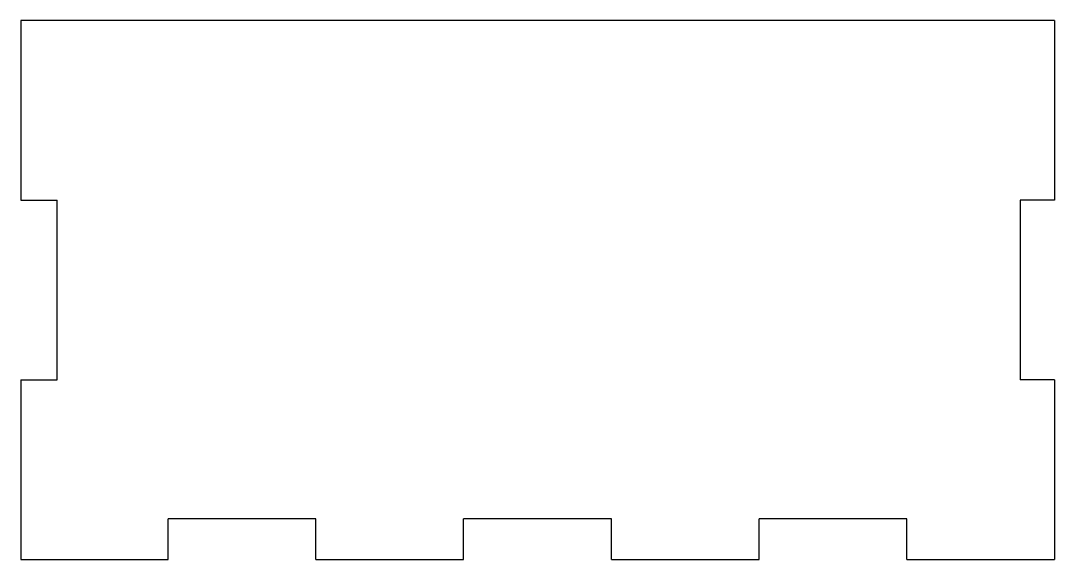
# Model space of a CAD drawing. Extents: x -6.7 to 4.8, y 0 to 6.
import ezdxf

# ---------------------------------------------------------------- set-up
doc = ezdxf.new("R2010")
doc.units = 0
doc.header["$MEASUREMENT"] = 0
doc.layers.add('VISIBLE', color=7, linetype='CONTINUOUS')

msp = doc.modelspace()

# ---------------------------------------------------------------- linework, layer by layer
at = {"layer": 'VISIBLE'}
for p, q in [((4.82, 6), (-6.68, 6)), ((-6.68, 6), (-6.68, 4)), ((4.82, 6), (4.82, 4)), ((-6.68, 4), (-6.276, 4)), ((-6.276, 2), (-6.276, 4)), ((4.438, 4), (4.438, 2)), ((4.82, 4), (4.438, 4)), ((-6.68, 2), (-6.276, 2)), ((-6.68, 2), (-6.68, 0)), ((4.82, 2), (4.438, 2)), ((4.82, 2), (4.82, 0)), ((-5.038, 0), (-5.038, 0.45)), ((-3.395, 0.45), (-5.038, 0.45)), ((-3.395, 0), (-3.395, 0.45)), ((-1.752, 0), (-1.752, 0.45)), ((-0.109, 0.45), (-1.752, 0.45)), ((-0.109, 0), (-0.109, 0.45)), ((1.534, 0), (1.534, 0.45)), ((3.177, 0.45), (1.534, 0.45)), ((3.177, 0), (3.177, 0.45)), ((-6.68, 0), (-5.038, 0)), ((-3.395, 0), (-1.752, 0)), ((-0.109, 0), (1.534, 0)), ((3.177, 0), (4.82, 0))]:
    msp.add_line(p, q, dxfattribs=at)

doc.saveas('drawing.dxf')
